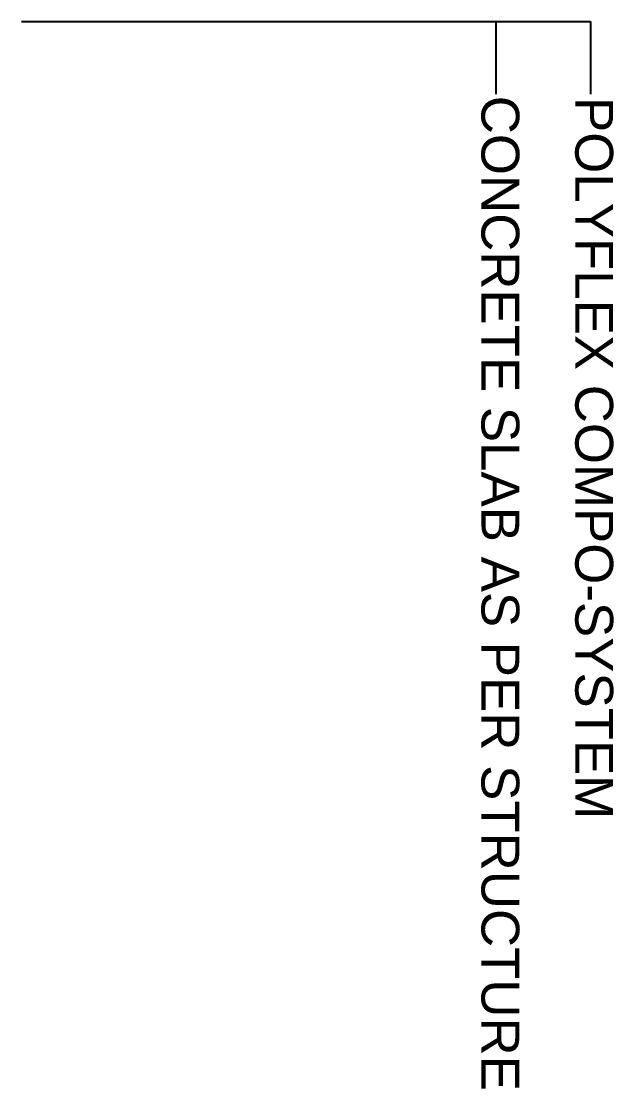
# Model space of a CAD drawing. Header units: centimetres. Extents: x -4632 to 1767, y -935 to 10443.
# Drawn here: x -2848 to -2738.4, y 4467.6 to 4665.1 of the extents above; entities that cross this region are included whole.
import ezdxf
from ezdxf.enums import TextEntityAlignment as Align

# ---------------------------------------------------------------- set-up
doc = ezdxf.new("R2010")
doc.units = ezdxf.units.CM
doc.header["$LTSCALE"] = 100
doc.header["$MEASUREMENT"] = 0
doc.layers.add('TEXT', color=3, linetype='Continuous')
doc.styles.add('ART', font='arial.ttf')

msp = doc.modelspace()

# ---------------------------------------------------------------- linework, layer by layer
at = {"layer": 'TEXT'}
for p, q in [((-2847.97, 4665.1, 0), (-2742.68, 4665.1, 0)), ((-2760.19, 4665.1, 0), (-2760.19, 4651.64, 0)), ((-2742.68, 4665.1, 0), (-2742.68, 4651.64, 0))]:
    msp.add_line(p, q, dxfattribs=at)

# ---------------------------------------------------------------- texts
at = {"layer": 'TEXT', "color": 3, "style": 'ART'}
for s, p in [('CONCRETE SLAB AS PER STRUCTURE', (-2759.34, 4559.24, 0)), ('POLYFLEX COMPO-SYSTEM', (-2741.98, 4584.27, 0))]:
    msp.add_text(s, height=7, rotation=270, dxfattribs=at).set_placement(p, align=Align.MIDDLE_CENTER)

doc.saveas('drawing.dxf')
